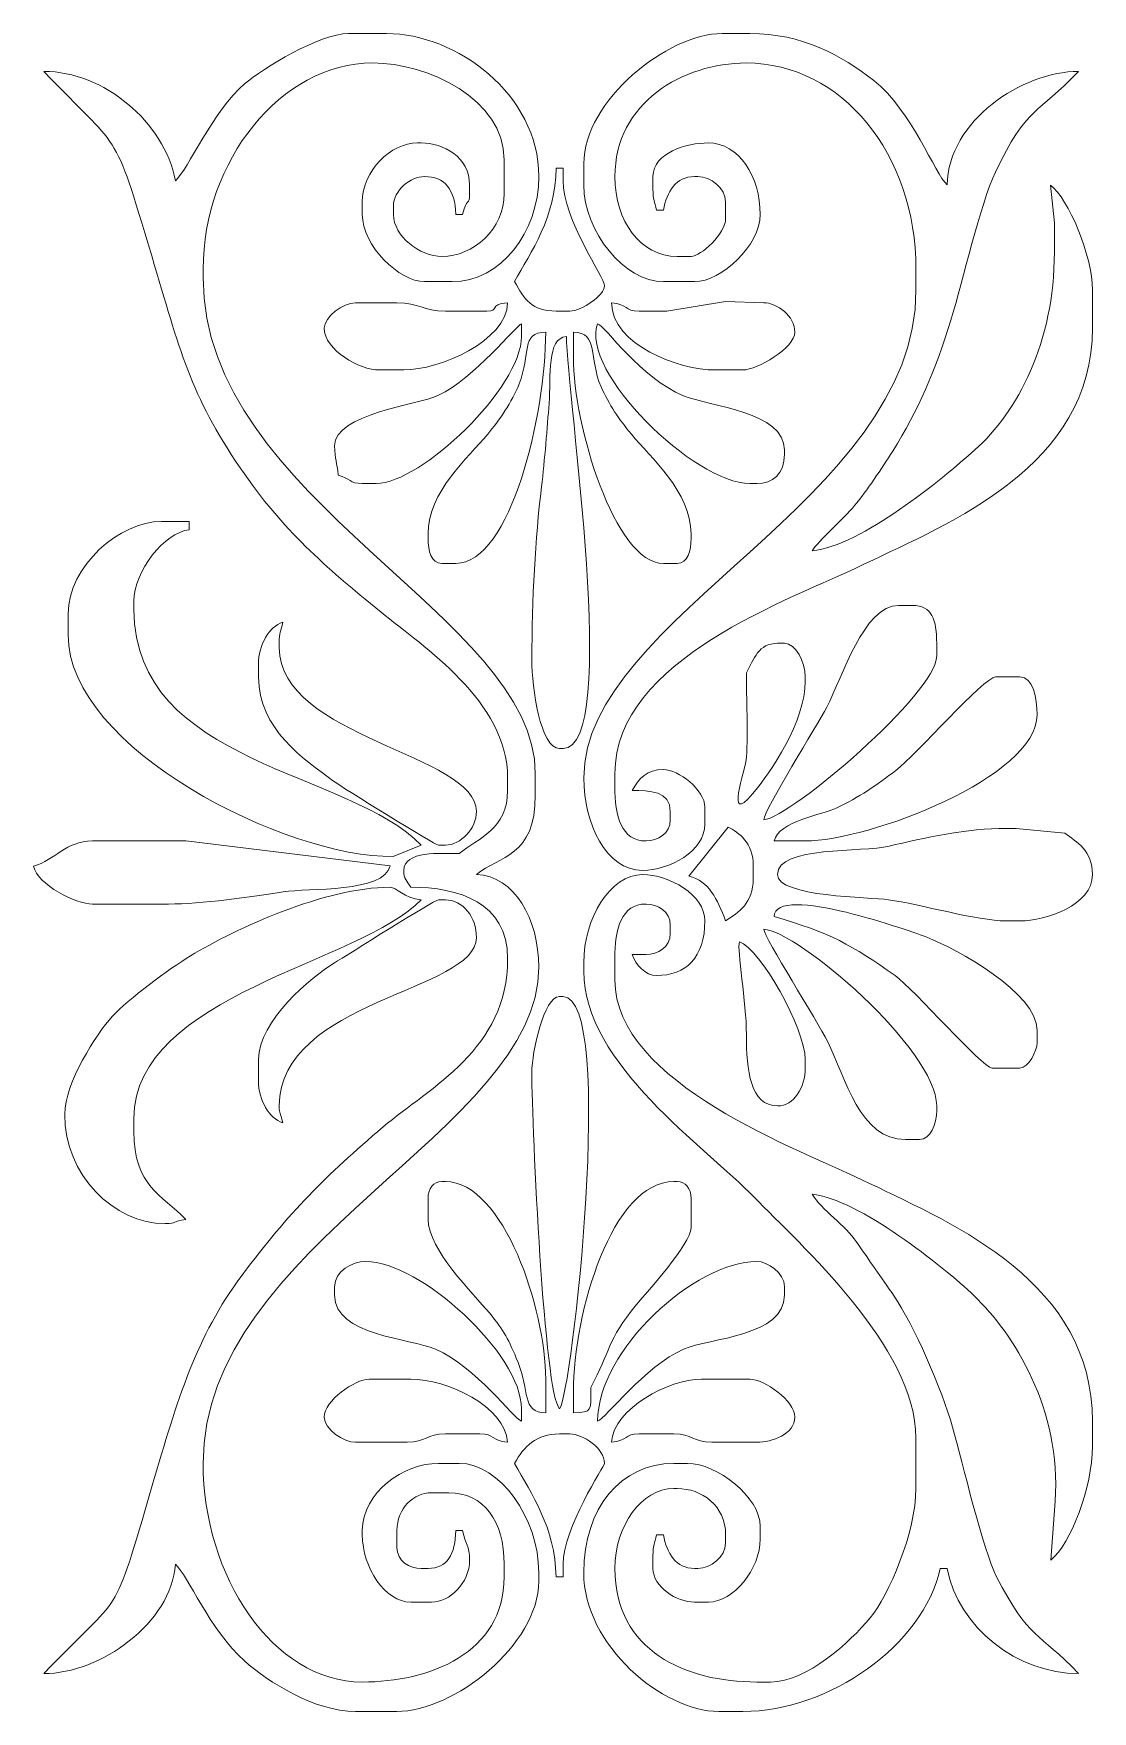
# Model space of a CAD drawing. Header units: millimetres. Extents: x -1200 to 1200, y -590 to 590.
# Drawn here: x -1200 to -455, y -590 to 590 of the extents above; entities that cross this region are included whole.
import ezdxf

# ---------------------------------------------------------------- set-up
doc = ezdxf.new("R2010")
doc.units = ezdxf.units.MM
doc.header["$MEASUREMENT"] = 0
doc.layers.add('Layer 1', color=7, linetype='Continuous')

msp = doc.modelspace()

# ---------------------------------------------------------------- linework, layer by layer
at = {"layer": 'Layer 1', "color": 250, "lineweight": 20}
for points, knots in [([(-1100.2846, 486.4647), (-1108.2161, 527.8415), (-1150.6884, 563.3568), (-1192.7503, 563.3568), (-1138.5894, 506.14), (-1144.4958, 526.3753), (-1116.9725, 433.6507), (-1097.2242, 367.1202), (-1089.8714, 335.965), (-1054.7194, 284.551), (-1023.7633, 239.2744), (-996.2304, 216.3363), (-955.7156, 183.0736), (-925.8023, 158.5143), (-866.6883, 120.4186), (-866.6883, 66.5148), (-866.6883, 66.5148), (-866.6883, 57.6421), (-866.6883, 57.6421), (-866.6883, 30.5854), (-887.143, 24.3592), (-900.7546, 13.2817), (-913.6433, 13.2817), (-939.6871, 15.4529), (-939.6871, 1.4522), (-939.6871, -5.1789), (-937.7613, -5.0406), (-934.8201, -10.3773), (-901.3229, -10.3773), (-866.6883, -20.9963), (-866.6883, -60.6537), (-866.6883, -124.5418), (-920.8112, -150.6034), (-954.2533, -178.9897), (-994.7453, -213.3607), (-1020.191, -238.7382), (-1053.4255, -283.2193), (-1085.9074, -326.6936), (-1098.7872, -370.4957), (-1116.5952, -431.2057), (-1145.438, -529.5328), (-1135.8132, -503.2608), (-1192.7503, -563.41), (-1153.1184, -563.41), (-1103.1161, -527.8687), (-1100.2846, -486.5179), (-1091.3606, -494.4651), (-1076.8385, -531.8256), (-1051.6197, -554.5389), (-1035.0242, -569.4845), (-1002.1464, -590.0266), (-973.7533, -590.0266), (-973.7533, -590.0266), (-944.554, -590.0266), (-944.554, -590.0266), (-904.6434, -590.0266), (-844.7886, -543.2736), (-844.7886, -498.3474), (-844.7886, -498.3474), (-844.7886, -492.4331), (-844.7886, -492.4331), (-844.7886, -453.9325), (-872.1663, -415.5409), (-900.7546, -415.5409), (-900.7546, -415.5409), (-915.3539, -415.5409), (-915.3539, -415.5409), (-939.5926, -415.5409), (-968.8864, -435.8425), (-968.8864, -462.8589), (-968.8864, -462.8589), (-968.8864, -465.8165), (-968.8864, -465.8165), (-968.8864, -488.9381), (-952.7427, -513.1345), (-934.8201, -513.1345), (-934.8201, -513.1345), (-920.2208, -513.1345), (-920.2208, -513.1345), (-907.4852, -513.1345), (-893.4542, -499.9209), (-893.4542, -483.5603), (-893.4542, -472.8173), (-896.3408, -473.187), (-898.3211, -462.8589), (-898.3211, -462.8589), (-903.1873, -462.8589), (-903.1873, -462.8589), (-903.4915, -479.4366), (-909.0461, -489.4755), (-922.6543, -489.4755), (-922.6543, -489.4755), (-927.5205, -489.4755), (-927.5205, -489.4755), (-935.7203, -489.4755), (-944.554, -484.2494), (-944.554, -474.6884), (-944.554, -474.6884), (-944.554, -462.8589), (-944.554, -462.8589), (-944.554, -446.9116), (-932.5198, -436.2423), (-920.2208, -436.2423), (-920.2208, -436.2423), (-908.0542, -436.2423), (-908.0542, -436.2423), (-883.5914, -436.2423), (-869.1211, -456.1331), (-869.1211, -486.5179), (-869.1211, -486.5179), (-869.1211, -495.3906), (-869.1211, -495.3906), (-869.1211, -549.3087), (-921.8666, -569.3252), (-968.8864, -569.3252), (-1032.0162, -569.3252), (-1080.8184, -494.3335), (-1080.8184, -415.5409), (-1080.8184, -261.1104), (-844.7886, -181.4342), (-844.7886, -66.568), (-844.7886, -32.861), (-862, -2.2255), (-888.588, -1.5054), (-872.385, 12.1785), (-847.2214, 10.3778), (-847.2214, 54.6853), (-847.2214, 54.6853), (-847.2214, 69.4716), (-847.2214, 69.4716), (-847.2214, 180.7154), (-1080.8184, 261.0857), (-1080.8184, 418.4445), (-1080.8184, 418.4445), (-1080.8184, 424.3597), (-1080.8184, 424.3597), (-1080.8184, 499.8711), (-1026.3871, 569.2712), (-961.5868, 569.2712), (-922.6701, 569.2712), (-869.1211, 543.9012), (-869.1211, 501.2518), (-869.1211, 501.2518), (-869.1211, 477.592), (-869.1211, 477.592), (-869.1211, 452.3435), (-890.749, 433.2316), (-912.9204, 433.2316), (-928.4985, 433.2316), (-946.9867, 447.6557), (-946.9867, 462.8057), (-946.9867, 462.8057), (-946.9867, 468.7201), (-946.9867, 468.7201), (-946.9867, 479.4815), (-935.1223, 489.4223), (-925.087, 489.4223), (-911.0836, 489.4223), (-903.5108, 480.4599), (-903.1873, 462.8057), (-903.1873, 462.8057), (-898.3211, 462.8057), (-898.3211, 462.8057), (-895.5628, 475.3595), (-893.4542, 467.979), (-893.4542, 477.592), (-893.4542, 477.592), (-893.4542, 483.5071), (-893.4542, 483.5071), (-893.4542, 503.0391), (-911.8527, 513.0813), (-927.5205, 513.0813), (-927.5205, 513.0813), (-929.9539, 513.0813), (-929.9539, 513.0813), (-948.978, 513.0813), (-968.8864, 493.4596), (-968.8864, 471.6776), (-968.8864, 471.6776), (-968.8864, 462.8057), (-968.8864, 462.8057), (-968.8864, 440.7647), (-942.9137, 415.4869), (-925.087, 415.4869), (-925.087, 415.4869), (-905.6208, 415.4869), (-905.6208, 415.4869), (-871.5931, 415.4869), (-844.7886, 450.3098), (-844.7886, 489.4223), (-844.7886, 547.3508), (-902.7611, 589.9734), (-951.8536, 589.9734), (-951.8536, 589.9734), (-978.6195, 589.9734), (-978.6195, 589.9734), (-998.9859, 589.9734), (-1038.6461, 565.5658), (-1051.6714, 554.5486), (-1073.8539, 535.7863), (-1091.5965, 494.2015), (-1100.2846, 486.4647)], [0, 0, 0, 0, 0.014925373, 0.014925373, 0.014925373, 0.029850746, 0.029850746, 0.029850746, 0.044776119, 0.044776119, 0.044776119, 0.059701493, 0.059701493, 0.059701493, 0.074626866, 0.074626866, 0.074626866, 0.089552239, 0.089552239, 0.089552239, 0.104477612, 0.104477612, 0.104477612, 0.119402985, 0.119402985, 0.119402985, 0.134328358, 0.134328358, 0.134328358, 0.149253731, 0.149253731, 0.149253731, 0.164179104, 0.164179104, 0.164179104, 0.179104478, 0.179104478, 0.179104478, 0.194029851, 0.194029851, 0.194029851, 0.208955224, 0.208955224, 0.208955224, 0.223880597, 0.223880597, 0.223880597, 0.23880597, 0.23880597, 0.23880597, 0.253731343, 0.253731343, 0.253731343, 0.268656716, 0.268656716, 0.268656716, 0.28358209, 0.28358209, 0.28358209, 0.298507463, 0.298507463, 0.298507463, 0.313432836, 0.313432836, 0.313432836, 0.328358209, 0.328358209, 0.328358209, 0.343283582, 0.343283582, 0.343283582, 0.358208955, 0.358208955, 0.358208955, 0.373134328, 0.373134328, 0.373134328, 0.388059701, 0.388059701, 0.388059701, 0.402985075, 0.402985075, 0.402985075, 0.417910448, 0.417910448, 0.417910448, 0.432835821, 0.432835821, 0.432835821, 0.447761194, 0.447761194, 0.447761194, 0.462686567, 0.462686567, 0.462686567, 0.47761194, 0.47761194, 0.47761194, 0.492537313, 0.492537313, 0.492537313, 0.507462687, 0.507462687, 0.507462687, 0.52238806, 0.52238806, 0.52238806, 0.537313433, 0.537313433, 0.537313433, 0.552238806, 0.552238806, 0.552238806, 0.567164179, 0.567164179, 0.567164179, 0.582089552, 0.582089552, 0.582089552, 0.597014925, 0.597014925, 0.597014925, 0.611940299, 0.611940299, 0.611940299, 0.626865672, 0.626865672, 0.626865672, 0.641791045, 0.641791045, 0.641791045, 0.656716418, 0.656716418, 0.656716418, 0.671641791, 0.671641791, 0.671641791, 0.686567164, 0.686567164, 0.686567164, 0.701492537, 0.701492537, 0.701492537, 0.71641791, 0.71641791, 0.71641791, 0.731343284, 0.731343284, 0.731343284, 0.746268657, 0.746268657, 0.746268657, 0.76119403, 0.76119403, 0.76119403, 0.776119403, 0.776119403, 0.776119403, 0.791044776, 0.791044776, 0.791044776, 0.805970149, 0.805970149, 0.805970149, 0.820895522, 0.820895522, 0.820895522, 0.835820896, 0.835820896, 0.835820896, 0.850746269, 0.850746269, 0.850746269, 0.865671642, 0.865671642, 0.865671642, 0.880597015, 0.880597015, 0.880597015, 0.895522388, 0.895522388, 0.895522388, 0.910447761, 0.910447761, 0.910447761, 0.925373134, 0.925373134, 0.925373134, 0.940298507, 0.940298507, 0.940298507, 0.955223881, 0.955223881, 0.955223881, 0.970149254, 0.970149254, 0.970149254, 0.985074627, 0.985074627, 0.985074627, 1, 1, 1, 1]), ([(-813.1558, 498.2942), (-813.1558, 498.2942), (-813.1558, 483.5071), (-813.1558, 483.5071), (-813.1558, 450.4842), (-784.3599, 415.4869), (-757.1898, 415.4869), (-757.1898, 415.4869), (-735.2901, 415.4869), (-735.2901, 415.4869), (-716.2936, 415.4869), (-689.0572, 441.0103), (-689.0572, 462.8057), (-689.0572, 489.3888), (-704.1291, 513.0813), (-725.557, 513.0813), (-741.0351, 513.0813), (-764.4895, 506.0034), (-764.4895, 489.4223), (-764.4895, 489.4223), (-764.4895, 480.5496), (-764.4895, 480.5496), (-764.4895, 472.5621), (-763.3279, 472.3952), (-762.056, 465.7625), (-762.056, 465.7625), (-757.1898, 465.7625), (-757.1898, 465.7625), (-754.6846, 478.831), (-748.3789, 489.4223), (-735.2901, 489.4223), (-735.2901, 489.4223), (-732.8566, 489.4223), (-732.8566, 489.4223), (-723.9643, 489.4223), (-713.3904, 481.2604), (-713.3904, 471.6776), (-713.3904, 471.6776), (-713.3904, 459.8482), (-713.3904, 459.8482), (-713.3904, 449.1663), (-730.8419, 433.2316), (-737.7229, 433.2316), (-737.7229, 433.2316), (-747.4567, 433.2316), (-747.4567, 433.2316), (-773.3018, 433.2316), (-791.2561, 458.1464), (-791.2561, 489.4223), (-791.2561, 541.3552), (-743.4623, 569.2712), (-698.7904, 569.2712), (-631.8476, 569.2712), (-579.5588, 505.1617), (-579.5588, 424.3597), (-579.5588, 424.3597), (-579.5588, 409.5726), (-579.5588, 409.5726), (-579.5588, 261.6809), (-813.1558, 180.5603), (-813.1558, 66.5148), (-813.1558, 34.2849), (-797.4011, 1.4522), (-771.7891, 1.4522), (-752.9423, 1.4522), (-727.9897, 14.9382), (-727.9897, 33.9831), (-727.9897, 33.9831), (-727.9897, 45.8126), (-727.9897, 45.8126), (-727.9897, 58.1258), (-746.7131, 72.4292), (-757.1898, 72.4292), (-768.7825, 72.4292), (-774.4116, 66.1317), (-779.0895, 57.6421), (-766.6967, 57.6421), (-752.3229, 57.4333), (-752.3229, 42.8558), (-752.3229, 42.8558), (-752.3229, 36.9407), (-752.3229, 36.9407), (-752.3229, 27.3797), (-761.1559, 22.1536), (-769.3564, 22.1536), (-786.7099, 22.1536), (-791.2561, 39.3341), (-791.2561, 60.5997), (-791.2561, 60.5997), (-791.2561, 69.4716), (-791.2561, 69.4716), (-791.2561, 150.0724), (-668.3625, 191.502), (-615.7219, 216.9324), (-555.4939, 246.0278), (-455.4602, 285.3667), (-455.4602, 382.956), (-455.4602, 382.956), (-455.4602, 409.5726), (-455.4602, 409.5726), (-455.4602, 434.1931), (-472.3406, 473.4809), (-484.9514, 483.4543), (-484.9514, 483.4543), (-482.2268, 456.8906), (-482.2268, 456.8906), (-482.2268, 456.8906), (-482.2268, 436.1892), (-482.2268, 436.1892), (-482.2268, 372.5651), (-508.0609, 323.9326), (-538.1742, 297.1685), (-561.521, 276.4185), (-617.7594, 229.7335), (-652.5575, 226.2142), (-648.3045, 233.2695), (-630.3254, 248.8144), (-622.7394, 257.9931), (-613.8361, 268.7655), (-603.7229, 283.95), (-595.9232, 296.378), (-578.1192, 324.7475), (-566.0209, 352.4354), (-554.9387, 388.5216), (-546.3823, 416.3848), (-534.495, 469.4779), (-523.6693, 492.4721), (-501.5262, 539.5017), (-494.1472, 532.77), (-465.1934, 563.3568), (-505.0418, 563.3568), (-556.8362, 528.4057), (-557.6591, 483.5071), (-566.2913, 491.1945), (-582.324, 535.7628), (-609.1927, 556.9135), (-632.0208, 574.8837), (-659.5723, 589.9734), (-696.3569, 589.9734), (-696.3569, 589.9734), (-715.8232, 589.9734), (-715.8232, 589.9734), (-754.2425, 589.9734), (-813.1558, 542.9379), (-813.1558, 498.2942)], [0, 0, 0, 0, 0.020833333, 0.020833333, 0.020833333, 0.041666667, 0.041666667, 0.041666667, 0.0625, 0.0625, 0.0625, 0.083333333, 0.083333333, 0.083333333, 0.104166667, 0.104166667, 0.104166667, 0.125, 0.125, 0.125, 0.145833333, 0.145833333, 0.145833333, 0.166666667, 0.166666667, 0.166666667, 0.1875, 0.1875, 0.1875, 0.208333333, 0.208333333, 0.208333333, 0.229166667, 0.229166667, 0.229166667, 0.25, 0.25, 0.25, 0.270833333, 0.270833333, 0.270833333, 0.291666667, 0.291666667, 0.291666667, 0.3125, 0.3125, 0.3125, 0.333333333, 0.333333333, 0.333333333, 0.354166667, 0.354166667, 0.354166667, 0.375, 0.375, 0.375, 0.395833333, 0.395833333, 0.395833333, 0.416666667, 0.416666667, 0.416666667, 0.4375, 0.4375, 0.4375, 0.458333333, 0.458333333, 0.458333333, 0.479166667, 0.479166667, 0.479166667, 0.5, 0.5, 0.5, 0.520833333, 0.520833333, 0.520833333, 0.541666667, 0.541666667, 0.541666667, 0.5625, 0.5625, 0.5625, 0.583333333, 0.583333333, 0.583333333, 0.604166667, 0.604166667, 0.604166667, 0.625, 0.625, 0.625, 0.645833333, 0.645833333, 0.645833333, 0.666666667, 0.666666667, 0.666666667, 0.6875, 0.6875, 0.6875, 0.708333333, 0.708333333, 0.708333333, 0.729166667, 0.729166667, 0.729166667, 0.75, 0.75, 0.75, 0.770833333, 0.770833333, 0.770833333, 0.791666667, 0.791666667, 0.791666667, 0.8125, 0.8125, 0.8125, 0.833333333, 0.833333333, 0.833333333, 0.854166667, 0.854166667, 0.854166667, 0.875, 0.875, 0.875, 0.895833333, 0.895833333, 0.895833333, 0.916666667, 0.916666667, 0.916666667, 0.9375, 0.9375, 0.9375, 0.958333333, 0.958333333, 0.958333333, 0.979166667, 0.979166667, 0.979166667, 1, 1, 1, 1]), ([(-861.8214, 415.4869), (-855.0232, 403.1477), (-849.8114, 394.7855), (-832.622, 394.7855), (-832.622, 394.7855), (-822.8889, 394.7855), (-822.8889, 394.7855), (-814.5705, 394.7855), (-798.5557, 405.9771), (-798.5557, 412.5293), (-798.5557, 418.1461), (-827.7551, 459.5564), (-827.7551, 486.4647), (-827.7551, 486.4647), (-827.7551, 495.3366), (-827.7551, 495.3366), (-827.7551, 495.3366), (-832.622, 495.3366), (-832.622, 495.3366), (-832.622, 461.3303), (-850.6177, 435.8211), (-861.8214, 415.4869)], [0, 0, 0, 0, 0.142857143, 0.142857143, 0.142857143, 0.285714286, 0.285714286, 0.285714286, 0.428571429, 0.428571429, 0.428571429, 0.571428571, 0.571428571, 0.571428571, 0.714285714, 0.714285714, 0.714285714, 0.857142857, 0.857142857, 0.857142857, 1, 1, 1, 1]), ([(-720.6901, 353.3819), (-720.6901, 353.3819), (-701.2238, 353.3819), (-701.2238, 353.3819), (-691.2148, 353.3819), (-664.7241, 368.9126), (-664.7241, 379.9985), (-664.7241, 391.0609), (-677.1183, 400.6999), (-686.6238, 400.6999), (-686.6238, 400.6999), (-713.509, 401.6304), (-713.509, 401.6304), (-713.509, 401.6304), (-754.7563, 394.7855), (-754.7563, 394.7855), (-754.7563, 394.7855), (-774.2226, 394.7855), (-774.2226, 394.7855), (-784.7744, 394.7855), (-781.734, 399.491), (-793.6888, 400.6999), (-793.1425, 370.8876), (-746.5358, 353.3819), (-720.6901, 353.3819)], [0, 0, 0, 0, 0.125, 0.125, 0.125, 0.25, 0.25, 0.25, 0.375, 0.375, 0.375, 0.5, 0.5, 0.5, 0.625, 0.625, 0.625, 0.75, 0.75, 0.75, 0.875, 0.875, 0.875, 1, 1, 1, 1]), ([(-995.653, 382.956), (-995.653, 367.2401), (-970.9384, 353.3819), (-956.7198, 353.3819), (-956.7198, 353.3819), (-939.6871, 353.3819), (-939.6871, 353.3819), (-914.9469, 353.3819), (-867.1835, 373.6843), (-866.6883, 400.6999), (-881.02, 399.2504), (-871.7628, 394.7855), (-881.2876, 394.7855), (-881.2876, 394.7855), (-910.4877, 394.7855), (-910.4877, 394.7855), (-926.0368, 394.7855), (-929.0041, 400.6999), (-944.554, 400.6999), (-944.554, 400.6999), (-973.7533, 400.6999), (-973.7533, 400.6999), (-982.1697, 400.6999), (-995.653, 390.4321), (-995.653, 382.956)], [0, 0, 0, 0, 0.125, 0.125, 0.125, 0.25, 0.25, 0.25, 0.375, 0.375, 0.375, 0.5, 0.5, 0.5, 0.625, 0.625, 0.625, 0.75, 0.75, 0.75, 0.875, 0.875, 0.875, 1, 1, 1, 1]), ([(-988.3534, 300.1488), (-988.3534, 289.9531), (-986.5531, 288.6973), (-985.9199, 279.4474), (-977.4214, 277.0405), (-977.7263, 273.5322), (-968.8864, 273.5322), (-968.8864, 273.5322), (-959.1533, 273.5322), (-959.1533, 273.5322), (-927.486, 273.5322), (-856.9552, 340.9538), (-856.9552, 377.0409), (-856.9552, 377.0409), (-856.9552, 385.9128), (-856.9552, 385.9128), (-860.3329, 384.8171), (-890.0848, 347.4625), (-915.3104, 335.5844), (-930.1891, 328.5786), (-988.3534, 322.5486), (-988.3534, 300.1488)], [0, 0, 0, 0, 0.142857143, 0.142857143, 0.142857143, 0.285714286, 0.285714286, 0.285714286, 0.428571429, 0.428571429, 0.428571429, 0.571428571, 0.571428571, 0.571428571, 0.714285714, 0.714285714, 0.714285714, 0.857142857, 0.857142857, 0.857142857, 1, 1, 1, 1]), ([(-922.6543, 238.0437), (-922.6543, 238.0437), (-922.6543, 235.0861), (-922.6543, 235.0861), (-922.6543, 226.0055), (-920.4008, 217.3415), (-912.9204, 217.3415), (-912.9204, 217.3415), (-903.1873, 217.3415), (-903.1873, 217.3415), (-864.3783, 217.3415), (-839.9217, 322.4438), (-839.9217, 379.9985), (-857.7636, 379.5156), (-850.2432, 365.0169), (-858.5857, 343.5342), (-863.5796, 330.6752), (-872.8305, 317.776), (-880.6827, 308.2855), (-894.4826, 291.603), (-922.6543, 267.5634), (-922.6543, 238.0437)], [0, 0, 0, 0, 0.142857143, 0.142857143, 0.142857143, 0.285714286, 0.285714286, 0.285714286, 0.428571429, 0.428571429, 0.428571429, 0.571428571, 0.571428571, 0.571428571, 0.714285714, 0.714285714, 0.714285714, 0.857142857, 0.857142857, 0.857142857, 1, 1, 1, 1]), ([(-820.4554, 362.2538), (-820.4554, 314.3448), (-791.2712, 217.3415), (-757.1898, 217.3415), (-757.1898, 217.3415), (-747.4567, 217.3415), (-747.4567, 217.3415), (-739.9763, 217.3415), (-737.7229, 226.0055), (-737.7229, 235.0861), (-737.7229, 235.0861), (-737.7229, 238.0437), (-737.7229, 238.0437), (-737.7229, 267.5634), (-765.8945, 291.603), (-779.6944, 308.2855), (-787.9294, 318.2388), (-795.6457, 329.261), (-800.9747, 341.5692), (-809.8705, 362.1155), (-802.4791, 379.5114), (-820.4554, 379.9985), (-820.4554, 379.9985), (-820.4554, 362.2538), (-820.4554, 362.2538)], [0, 0, 0, 0, 0.125, 0.125, 0.125, 0.25, 0.25, 0.25, 0.375, 0.375, 0.375, 0.5, 0.5, 0.5, 0.625, 0.625, 0.625, 0.75, 0.75, 0.75, 0.875, 0.875, 0.875, 1, 1, 1, 1]), ([(-696.3569, 273.5322), (-696.3569, 273.5322), (-691.4907, 273.5322), (-691.4907, 273.5322), (-680.2594, 273.5322), (-672.0238, 280.0811), (-672.0238, 294.2336), (-672.0238, 294.2336), (-672.0238, 297.1912), (-672.0238, 297.1912), (-672.0238, 324.045), (-724.3202, 327.6791), (-742.9043, 335.255), (-773.8729, 347.8783), (-797.3852, 383.9536), (-803.422, 385.9128), (-816.1148, 352.5587), (-735.4867, 273.5322), (-696.3569, 273.5322)], [0, 0, 0, 0, 0.166666667, 0.166666667, 0.166666667, 0.333333333, 0.333333333, 0.333333333, 0.5, 0.5, 0.5, 0.666666667, 0.666666667, 0.666666667, 0.833333333, 0.833333333, 0.833333333, 1, 1, 1, 1]), ([(-849.6548, 149.3213), (-849.6548, 129.8379), (-843.7015, 87.2162), (-830.1886, 87.2162), (-830.1886, 87.2162), (-827.7551, 87.2162), (-827.7551, 87.2162), (-787.1086, 87.2162), (-825.3217, 336.5837), (-825.3217, 377.0409), (-839.3809, 375.6191), (-836.106, 349.2389), (-837.562, 329.8126), (-838.8063, 313.2089), (-840.5997, 290.1309), (-842.8656, 271.195), (-847.1986, 234.978), (-849.6548, 192.4896), (-849.6548, 149.3213)], [0, 0, 0, 0, 0.166666667, 0.166666667, 0.166666667, 0.333333333, 0.333333333, 0.333333333, 0.5, 0.5, 0.5, 0.666666667, 0.666666667, 0.666666667, 0.833333333, 0.833333333, 0.833333333, 1, 1, 1, 1]), ([(-1175.7168, 181.853), (-1175.7168, 181.853), (-1175.7168, 167.0659), (-1175.7168, 167.0659), (-1175.7168, 86.9438), (-1021.9458, 10.3241), (-947.2881, 11.2345), (-947.2881, 11.2345), (-927.5205, 19.196), (-927.5205, 19.196), (-976.8469, 71.3058), (-1129.4847, 75.7631), (-1129.4847, 184.8106), (-1129.4847, 184.8106), (-1129.4847, 190.7249), (-1129.4847, 190.7249), (-1129.4847, 211.7189), (-1108.0844, 239.2274), (-1090.5515, 241.0005), (-1090.5515, 241.0005), (-1090.5515, 246.9156), (-1090.5515, 246.9156), (-1090.5515, 246.9156), (-1110.0177, 246.9156), (-1110.0177, 246.9156), (-1139.3985, 246.9156), (-1175.7168, 215.5735), (-1175.7168, 181.853)], [0, 0, 0, 0, 0.111111111, 0.111111111, 0.111111111, 0.222222222, 0.222222222, 0.222222222, 0.333333333, 0.333333333, 0.333333333, 0.444444444, 0.444444444, 0.444444444, 0.555555556, 0.555555556, 0.555555556, 0.666666667, 0.666666667, 0.666666667, 0.777777778, 0.777777778, 0.777777778, 0.888888889, 0.888888889, 0.888888889, 1, 1, 1, 1]), ([(-686.6238, 36.9407), (-667.2962, 38.8956), (-564.9587, 126.2399), (-564.9587, 152.2789), (-564.9587, 152.2789), (-564.9587, 161.1516), (-564.9587, 161.1516), (-564.9587, 177.5441), (-568.3447, 187.7673), (-581.9922, 187.7673), (-581.9922, 187.7673), (-591.7253, 187.7673), (-591.7253, 187.7673), (-616.3158, 187.7673), (-631.1848, 137.4465), (-642.3036, 116.1574), (-649.1191, 103.1082), (-686.1092, 44.4537), (-686.6238, 36.9407)], [0, 0, 0, 0, 0.166666667, 0.166666667, 0.166666667, 0.333333333, 0.333333333, 0.333333333, 0.5, 0.5, 0.5, 0.666666667, 0.666666667, 0.666666667, 0.833333333, 0.833333333, 0.833333333, 1, 1, 1, 1]), ([(-1041.8859, 146.3645), (-1041.8859, 146.3645), (-1041.8859, 137.4918), (-1041.8859, 137.4918), (-1041.8859, 100.9051), (-1010.0075, 79.7116), (-989.8156, 64.7368), (-983.0947, 59.753), (-917.259, 19.196), (-915.3539, 19.196), (-915.3539, 19.196), (-910.4877, 19.196), (-910.4877, 19.196), (-899.6372, 19.196), (-888.588, 31.1722), (-888.588, 42.8558), (-888.588, 83.2669), (-1027.2858, 94.7024), (-1027.2858, 158.194), (-1027.2858, 158.194), (-1027.2858, 161.1516), (-1027.2858, 161.1516), (-1027.2858, 169.1391), (-1026.1236, 169.3051), (-1024.8524, 175.9378), (-1034.2179, 172.8989), (-1041.8859, 160.3787), (-1041.8859, 146.3645)], [0, 0, 0, 0, 0.111111111, 0.111111111, 0.111111111, 0.222222222, 0.222222222, 0.222222222, 0.333333333, 0.333333333, 0.333333333, 0.444444444, 0.444444444, 0.444444444, 0.555555556, 0.555555556, 0.555555556, 0.666666667, 0.666666667, 0.666666667, 0.777777778, 0.777777778, 0.777777778, 0.888888889, 0.888888889, 0.888888889, 1, 1, 1, 1]), ([(-698.7904, 140.4494), (-698.7904, 122.4197), (-697.6488, 98.4832), (-698.7117, 81.2063), (-699.2601, 72.285), (-714.3264, 31.8655), (-694.4829, 55.1875), (-681.5058, 70.439), (-657.4244, 106.1471), (-657.4244, 134.535), (-657.4244, 134.535), (-657.4244, 137.4918), (-657.4244, 137.4918), (-657.4244, 148.2994), (-664.1399, 161.1516), (-672.0238, 161.1516), (-672.0238, 161.1516), (-676.8907, 161.1516), (-676.8907, 161.1516), (-690.3643, 161.1516), (-693.4448, 150.152), (-698.7904, 140.4494)], [0, 0, 0, 0, 0.142857143, 0.142857143, 0.142857143, 0.285714286, 0.285714286, 0.285714286, 0.428571429, 0.428571429, 0.428571429, 0.571428571, 0.571428571, 0.571428571, 0.714285714, 0.714285714, 0.714285714, 0.857142857, 0.857142857, 0.857142857, 1, 1, 1, 1]), ([(-679.3241, 22.1536), (-679.3241, 22.1536), (-657.4244, 22.1536), (-657.4244, 22.1536), (-612.6904, 22.1536), (-494.3934, 67.0002), (-494.3934, 110.8752), (-494.3934, 122.8623), (-497.0159, 137.4918), (-506.56, 137.4918), (-506.56, 137.4918), (-523.5928, 137.4918), (-523.5928, 137.4918), (-531.4298, 137.4918), (-580.0526, 82.2492), (-593.638, 71.7962), (-606.6806, 61.7607), (-620.1308, 52.5476), (-635.1792, 45.3926), (-645.1054, 40.6737), (-676.2671, 36.068), (-679.3241, 22.1536)], [0, 0, 0, 0, 0.142857143, 0.142857143, 0.142857143, 0.285714286, 0.285714286, 0.285714286, 0.428571429, 0.428571429, 0.428571429, 0.571428571, 0.571428571, 0.571428571, 0.714285714, 0.714285714, 0.714285714, 0.857142857, 0.857142857, 0.857142857, 1, 1, 1, 1]), ([(-739.1962, -2.6346), (-725.0445, -5.7842), (-719.3533, -18.9315), (-713.3904, -34.0371), (-704.2456, -28.1555), (-693.9235, -21.2905), (-693.9235, -4.463), (-693.9235, -4.463), (-693.9235, 4.4089), (-693.9235, 4.4089), (-693.9235, 21.2373), (-704.2456, 28.1023), (-711.6708, 31.9628), (-711.6708, 31.9628), (-739.1962, -2.6346), (-739.1962, -2.6346)], [0, 0, 0, 0, 0.2, 0.2, 0.2, 0.4, 0.4, 0.4, 0.6, 0.6, 0.6, 0.8, 0.8, 0.8, 1, 1, 1, 1]), ([(-676.8907, -1.5054), (-676.8907, -17.3219), (-611.4213, -17.3948), (-598.9512, -19.1603), (-576.8535, -22.2889), (-536.1277, -34.0371), (-516.2931, -34.0371), (-516.2931, -34.0371), (-506.56, -34.0371), (-506.56, -34.0371), (-487.6628, -34.0371), (-455.4602, -22.973), (-455.4602, -1.5054), (-455.4602, 15.6768), (-466.3301, 21.0713), (-474.9554, 27.7142), (-474.9554, 27.7142), (-508.9927, 31.0255), (-508.9927, 31.0255), (-508.9927, 31.0255), (-516.2931, 31.0255), (-516.2931, 31.0255), (-542.9004, 31.0255), (-574.5642, 24.3181), (-598.4249, 18.4675), (-617.1331, 13.8803), (-676.8907, 18.8699), (-676.8907, -1.5054)], [0, 0, 0, 0, 0.111111111, 0.111111111, 0.111111111, 0.222222222, 0.222222222, 0.222222222, 0.333333333, 0.333333333, 0.333333333, 0.444444444, 0.444444444, 0.444444444, 0.555555556, 0.555555556, 0.555555556, 0.666666667, 0.666666667, 0.666666667, 0.777777778, 0.777777778, 0.777777778, 0.888888889, 0.888888889, 0.888888889, 1, 1, 1, 1]), ([(-1200.05, 4.4089), (-1197.1434, -8.8222), (-1170.1084, -22.2076), (-1158.684, -22.2076), (-1158.684, -22.2076), (-1105.1515, -22.2076), (-1105.1515, -22.2076), (-1082.6897, -22.2076), (-1045.9485, -17.1702), (-1024.5875, -13.6568), (-1006.8312, -10.7369), (-953.5835, -14.5412), (-949.3988, 4.6596), (-949.3988, 4.6596), (-1092.9849, 22.1536), (-1092.9849, 22.1536), (-1092.9849, 22.1536), (-1158.684, 22.1536), (-1158.684, 22.1536), (-1177.4026, 22.1536), (-1184.7843, 8.7321), (-1200.05, 4.4089)], [0, 0, 0, 0, 0.142857143, 0.142857143, 0.142857143, 0.285714286, 0.285714286, 0.285714286, 0.428571429, 0.428571429, 0.428571429, 0.571428571, 0.571428571, 0.571428571, 0.714285714, 0.714285714, 0.714285714, 0.857142857, 0.857142857, 0.857142857, 1, 1, 1, 1]), ([(-1178.1503, -170.0767), (-1178.1503, -212.6339), (-1143.6584, -246.9688), (-1107.585, -246.9688), (-1098.4202, -246.9688), (-1102.9836, -245.0231), (-1092.9849, -244.0121), (-1109.7274, -226.3252), (-1129.4847, -221.3515), (-1129.4847, -181.9062), (-1129.4847, -181.9062), (-1129.4847, -173.0343), (-1129.4847, -173.0343), (-1129.4847, -85.8644), (-969.5217, -63.6205), (-927.5205, -19.25), (-939.8222, -18.006), (-944.5464, -10.3773), (-949.4202, -10.3773), (-994.826, -10.3773), (-1057.7137, -39.2799), (-1089.7314, -58.6929), (-1104.3824, -67.5765), (-1133.7874, -89.1674), (-1144.7317, -101.2701), (-1155.8347, -113.5465), (-1178.1503, -147.9602), (-1178.1503, -170.0767)], [0, 0, 0, 0, 0.111111111, 0.111111111, 0.111111111, 0.222222222, 0.222222222, 0.222222222, 0.333333333, 0.333333333, 0.333333333, 0.444444444, 0.444444444, 0.444444444, 0.555555556, 0.555555556, 0.555555556, 0.666666667, 0.666666667, 0.666666667, 0.777777778, 0.777777778, 0.777777778, 0.888888889, 0.888888889, 0.888888889, 1, 1, 1, 1]), ([(-813.1558, -63.6104), (-813.1558, -63.6104), (-813.1558, -69.5256), (-813.1558, -69.5256), (-813.1558, -134.6896), (-727.5014, -193.1162), (-693.2903, -228.4554), (-661.1932, -261.6108), (-579.5588, -333.5452), (-579.5588, -397.7963), (-579.5588, -397.7963), (-579.5588, -433.2848), (-579.5588, -433.2848), (-579.5588, -463.8356), (-598.7574, -508.6243), (-611.7772, -524.2522), (-625.7544, -541.0303), (-656.2974, -569.3252), (-681.7576, -569.3252), (-681.7576, -569.3252), (-691.4907, -569.3252), (-691.4907, -569.3252), (-741.4068, -569.3252), (-791.2561, -547.575), (-791.2561, -489.4755), (-791.2561, -459.4143), (-772.4761, -433.2848), (-749.8894, -433.2848), (-749.8894, -433.2848), (-747.4567, -433.2848), (-747.4567, -433.2848), (-730.2652, -433.2848), (-713.3904, -445.1436), (-713.3904, -465.8165), (-713.3904, -465.8165), (-713.3904, -471.7308), (-713.3904, -471.7308), (-713.3904, -481.3136), (-723.9643, -489.4755), (-732.8566, -489.4755), (-732.8566, -489.4755), (-735.2901, -489.4755), (-735.2901, -489.4755), (-748.3789, -489.4755), (-754.6846, -478.885), (-757.1898, -465.8165), (-757.1898, -465.8165), (-762.056, -465.8165), (-762.056, -465.8165), (-763.3279, -472.4493), (-764.4895, -472.6161), (-764.4895, -480.6036), (-764.4895, -480.6036), (-764.4895, -489.4755), (-764.4895, -489.4755), (-764.4895, -502.5968), (-747.7229, -513.1345), (-735.2901, -513.1345), (-735.2901, -513.1345), (-725.557, -513.1345), (-725.557, -513.1345), (-707.7834, -513.1345), (-689.0572, -489.789), (-689.0572, -468.7741), (-689.0572, -468.7741), (-689.0572, -459.9013), (-689.0572, -459.9013), (-689.0572, -439.1672), (-719.5803, -415.5409), (-740.1563, -415.5409), (-740.1563, -415.5409), (-749.8894, -415.5409), (-749.8894, -415.5409), (-787.1106, -415.5409), (-813.1558, -447.195), (-813.1558, -492.4331), (-813.1558, -543.6039), (-757.5478, -590.0266), (-718.2566, -590.0266), (-718.2566, -590.0266), (-701.2238, -590.0266), (-701.2238, -590.0266), (-640.6537, -590.0266), (-574.4408, -543.7112), (-562.5253, -489.4755), (-562.5253, -489.4755), (-557.6591, -489.4755), (-557.6591, -489.4755), (-549.6469, -531.2731), (-508.1802, -563.41), (-465.1934, -563.41), (-493.7726, -533.2197), (-499.5404, -540.6355), (-523.1251, -494.8223), (-531.9457, -477.6896), (-546.9941, -414.7781), (-553.8013, -390.15), (-561.0223, -364.0247), (-581.8343, -316.8174), (-594.8182, -298.0466), (-604.3823, -284.2211), (-612.0062, -273.4345), (-621.5324, -259.5369), (-628.6465, -249.1593), (-646.2877, -236.6684), (-652.5575, -226.2674), (-619.9901, -229.5611), (-560.4091, -276.9311), (-538.628, -297.7742), (-510.9351, -324.275), (-476.9123, -377.8443), (-481.7378, -442.217), (-481.7378, -442.217), (-484.6603, -483.5603), (-484.6603, -483.5603), (-470.8059, -472.285), (-455.4602, -432.3433), (-455.4602, -403.7115), (-455.4602, -403.7115), (-455.4602, -385.9668), (-455.4602, -385.9668), (-455.4602, -288.292), (-551.6658, -248.0787), (-612.2131, -218.637), (-662.2527, -194.3049), (-791.2561, -148.4397), (-791.2561, -75.4399), (-791.2561, -75.4399), (-791.2561, -60.6537), (-791.2561, -60.6537), (-791.2561, -39.3881), (-786.7099, -22.2076), (-769.3564, -22.2076), (-761.1559, -22.2076), (-752.3229, -27.4337), (-752.3229, -36.9939), (-752.3229, -36.9939), (-752.3229, -42.909), (-752.3229, -42.909), (-752.3229, -52.4692), (-761.1559, -57.6961), (-769.3564, -57.6961), (-769.3564, -57.6961), (-779.0895, -57.6961), (-779.0895, -57.6961), (-776.8899, -65.0808), (-769.8026, -72.4832), (-762.056, -72.4832), (-741.2937, -72.4832), (-727.9897, -59.6091), (-727.9897, -34.0371), (-727.9897, -15.7081), (-753.2568, -1.5054), (-771.7891, -1.5054), (-794.6835, -1.5054), (-813.1558, -32.2322), (-813.1558, -63.6104)], [0, 0, 0, 0, 0.019230769, 0.019230769, 0.019230769, 0.038461538, 0.038461538, 0.038461538, 0.057692308, 0.057692308, 0.057692308, 0.076923077, 0.076923077, 0.076923077, 0.096153846, 0.096153846, 0.096153846, 0.115384615, 0.115384615, 0.115384615, 0.134615385, 0.134615385, 0.134615385, 0.153846154, 0.153846154, 0.153846154, 0.173076923, 0.173076923, 0.173076923, 0.192307692, 0.192307692, 0.192307692, 0.211538462, 0.211538462, 0.211538462, 0.230769231, 0.230769231, 0.230769231, 0.25, 0.25, 0.25, 0.269230769, 0.269230769, 0.269230769, 0.288461538, 0.288461538, 0.288461538, 0.307692308, 0.307692308, 0.307692308, 0.326923077, 0.326923077, 0.326923077, 0.346153846, 0.346153846, 0.346153846, 0.365384615, 0.365384615, 0.365384615, 0.384615385, 0.384615385, 0.384615385, 0.403846154, 0.403846154, 0.403846154, 0.423076923, 0.423076923, 0.423076923, 0.442307692, 0.442307692, 0.442307692, 0.461538462, 0.461538462, 0.461538462, 0.480769231, 0.480769231, 0.480769231, 0.5, 0.5, 0.5, 0.519230769, 0.519230769, 0.519230769, 0.538461538, 0.538461538, 0.538461538, 0.557692308, 0.557692308, 0.557692308, 0.576923077, 0.576923077, 0.576923077, 0.596153846, 0.596153846, 0.596153846, 0.615384615, 0.615384615, 0.615384615, 0.634615385, 0.634615385, 0.634615385, 0.653846154, 0.653846154, 0.653846154, 0.673076923, 0.673076923, 0.673076923, 0.692307692, 0.692307692, 0.692307692, 0.711538462, 0.711538462, 0.711538462, 0.730769231, 0.730769231, 0.730769231, 0.75, 0.75, 0.75, 0.769230769, 0.769230769, 0.769230769, 0.788461538, 0.788461538, 0.788461538, 0.807692308, 0.807692308, 0.807692308, 0.826923077, 0.826923077, 0.826923077, 0.846153846, 0.846153846, 0.846153846, 0.865384615, 0.865384615, 0.865384615, 0.884615385, 0.884615385, 0.884615385, 0.903846154, 0.903846154, 0.903846154, 0.923076923, 0.923076923, 0.923076923, 0.942307692, 0.942307692, 0.942307692, 0.961538462, 0.961538462, 0.961538462, 0.980769231, 0.980769231, 0.980769231, 1, 1, 1, 1]), ([(-679.3241, -31.0795), (-640.0916, -42.1881), (-624.539, -51.0172), (-594.2243, -72.5628), (-581.1776, -81.8354), (-532.6403, -137.5458), (-526.0262, -137.5458), (-526.0262, -137.5458), (-506.56, -137.5458), (-506.56, -137.5458), (-500.4122, -137.5458), (-494.3934, -125.293), (-494.3934, -119.8011), (-494.3934, -119.8011), (-494.3934, -110.9292), (-494.3934, -110.9292), (-494.3934, -84.4501), (-550.6567, -53.922), (-571.9832, -45.5313), (-580.4203, -42.2115), (-678.7771, -7.0022), (-679.3241, -31.0795)], [0, 0, 0, 0, 0.142857143, 0.142857143, 0.142857143, 0.285714286, 0.285714286, 0.285714286, 0.428571429, 0.428571429, 0.428571429, 0.571428571, 0.571428571, 0.571428571, 0.714285714, 0.714285714, 0.714285714, 0.857142857, 0.857142857, 0.857142857, 1, 1, 1, 1]), ([(-1041.8859, -131.6306), (-1041.8859, -131.6306), (-1041.8859, -146.4177), (-1041.8859, -146.4177), (-1041.8859, -160.4318), (-1034.2179, -172.9521), (-1024.8524, -175.9919), (-1026.4147, -168.0614), (-1027.2858, -170.417), (-1027.2858, -164.1624), (-1027.2858, -90.0878), (-888.588, -83.3704), (-888.588, -45.8666), (-888.588, -31.2489), (-898.4604, -19.25), (-910.4877, -19.25), (-910.4877, -19.25), (-915.3539, -19.25), (-915.3539, -19.25), (-918.3702, -19.25), (-980.2943, -58.5855), (-988.3892, -63.5668), (-1004.8792, -73.7147), (-1041.8859, -104.1506), (-1041.8859, -131.6306)], [0, 0, 0, 0, 0.125, 0.125, 0.125, 0.25, 0.25, 0.25, 0.375, 0.375, 0.375, 0.5, 0.5, 0.5, 0.625, 0.625, 0.625, 0.75, 0.75, 0.75, 0.875, 0.875, 0.875, 1, 1, 1, 1]), ([(-586.8584, -187.8213), (-586.8584, -187.8213), (-577.1253, -187.8213), (-577.1253, -187.8213), (-569.2593, -187.8213), (-564.9587, -177.0859), (-564.9587, -167.1199), (-564.9587, -167.1199), (-564.9587, -164.1624), (-564.9587, -164.1624), (-564.9587, -124.5863), (-663.1032, -40.5886), (-686.6238, -39.9514), (-686.2355, -45.6268), (-648.6521, -105.0367), (-641.8367, -118.6007), (-628.5541, -145.0345), (-619.4721, -187.8213), (-586.8584, -187.8213)], [0, 0, 0, 0, 0.166666667, 0.166666667, 0.166666667, 0.333333333, 0.333333333, 0.333333333, 0.5, 0.5, 0.5, 0.666666667, 0.666666667, 0.666666667, 0.833333333, 0.833333333, 0.833333333, 1, 1, 1, 1]), ([(-676.8907, -164.1624), (-665.3642, -164.1624), (-657.4244, -151.124), (-657.4244, -137.5458), (-657.4244, -137.5458), (-657.4244, -131.6306), (-657.4244, -131.6306), (-657.4244, -109.5401), (-688.9496, -53.5967), (-703.6573, -48.8242), (-705.6196, -53.9815), (-698.7373, -91.6421), (-698.7911, -113.8868), (-698.8524, -139.2325), (-695.9513, -164.1624), (-676.8907, -164.1624)], [0, 0, 0, 0, 0.2, 0.2, 0.2, 0.4, 0.4, 0.4, 0.6, 0.6, 0.6, 0.8, 0.8, 0.8, 1, 1, 1, 1]), ([(-849.6548, -140.5034), (-849.6548, -179.569), (-840.9156, -367.5423), (-830.1886, -377.0949), (-821.7991, -369.6238), (-790.0207, -87.2702), (-827.7551, -87.2702), (-827.7551, -87.2702), (-830.1886, -87.2702), (-830.1886, -87.2702), (-841.2391, -87.2702), (-849.6548, -126.4046), (-849.6548, -140.5034)], [0, 0, 0, 0, 0.25, 0.25, 0.25, 0.5, 0.5, 0.5, 0.75, 0.75, 0.75, 1, 1, 1, 1]), ([(-922.6543, -229.225), (-922.6543, -229.225), (-922.6543, -244.0121), (-922.6543, -244.0121), (-922.6543, -265.1846), (-890.5496, -296.4496), (-879.457, -309.8065), (-868.8534, -322.5741), (-866.1048, -328.1305), (-859.3693, -344.5397), (-851.2047, -364.4288), (-857.0152, -379.5889), (-839.9217, -380.0516), (-839.9217, -380.0516), (-839.9217, -356.3927), (-839.9217, -356.3927), (-839.9217, -307.3955), (-869.5087, -217.3955), (-910.4877, -217.3955), (-910.4877, -217.3955), (-912.9204, -217.3955), (-912.9204, -217.3955), (-918.6164, -217.3955), (-922.6543, -222.3022), (-922.6543, -229.225)], [0, 0, 0, 0, 0.125, 0.125, 0.125, 0.25, 0.25, 0.25, 0.375, 0.375, 0.375, 0.5, 0.5, 0.5, 0.625, 0.625, 0.625, 0.75, 0.75, 0.75, 0.875, 0.875, 0.875, 1, 1, 1, 1]), ([(-820.4554, -365.2646), (-820.4554, -365.2646), (-820.4554, -380.0516), (-820.4554, -380.0516), (-806.7797, -379.6819), (-808.2889, -378.7497), (-808.2889, -362.3078), (-793.8778, -336.1506), (-797.3073, -329.6638), (-776.0511, -303.8947), (-768.6556, -294.9289), (-737.7229, -261.2126), (-737.7229, -249.9264), (-737.7229, -249.9264), (-737.7229, -229.225), (-737.7229, -229.225), (-737.7229, -222.3022), (-741.7607, -217.3955), (-747.4567, -217.3955), (-747.4567, -217.3955), (-749.8894, -217.3955), (-749.8894, -217.3955), (-793.1315, -217.3955), (-820.4554, -309.4502), (-820.4554, -365.2646)], [0, 0, 0, 0, 0.125, 0.125, 0.125, 0.25, 0.25, 0.25, 0.375, 0.375, 0.375, 0.5, 0.5, 0.5, 0.625, 0.625, 0.625, 0.75, 0.75, 0.75, 0.875, 0.875, 0.875, 1, 1, 1, 1]), ([(-988.3534, -291.33), (-988.3534, -291.33), (-988.3534, -297.2452), (-988.3534, -297.2452), (-988.3534, -325.9601), (-935.3926, -327.4674), (-917.4328, -335.2595), (-888.957, -347.6146), (-862.4008, -384.1996), (-856.9552, -385.9668), (-856.9552, -385.9668), (-856.9552, -377.0949), (-856.9552, -377.0949), (-856.9552, -338.6597), (-928.1206, -273.5854), (-966.4537, -273.5854), (-975.9033, -273.5854), (-988.3534, -280.3908), (-988.3534, -291.33)], [0, 0, 0, 0, 0.166666667, 0.166666667, 0.166666667, 0.333333333, 0.333333333, 0.333333333, 0.5, 0.5, 0.5, 0.666666667, 0.666666667, 0.666666667, 0.833333333, 0.833333333, 0.833333333, 1, 1, 1, 1]), ([(-803.422, -385.9668), (-797.9184, -384.1803), (-770.0675, -347.0278), (-742.9443, -335.2595), (-724.5699, -327.2871), (-672.0238, -326.3859), (-672.0238, -297.2452), (-672.0238, -297.2452), (-672.0238, -291.33), (-672.0238, -291.33), (-672.0238, -281.4664), (-683.9262, -273.5854), (-691.4907, -273.5854), (-734.8845, -273.5854), (-803.422, -335.672), (-803.422, -385.9668)], [0, 0, 0, 0, 0.2, 0.2, 0.2, 0.4, 0.4, 0.4, 0.6, 0.6, 0.6, 0.8, 0.8, 0.8, 1, 1, 1, 1]), ([(-995.653, -383.0092), (-995.653, -391.7177), (-981.6614, -400.7539), (-973.7533, -400.7539), (-973.7533, -400.7539), (-937.2536, -400.7539), (-937.2536, -400.7539), (-923.9689, -400.7539), (-923.7724, -394.8387), (-910.4877, -394.8387), (-910.4877, -394.8387), (-886.1545, -394.8387), (-886.1545, -394.8387), (-875.6027, -394.8387), (-878.6431, -399.5442), (-866.6883, -400.7539), (-868.4334, -375.2607), (-909.502, -356.3927), (-934.8201, -356.3927), (-934.8201, -356.3927), (-964.0202, -356.3927), (-964.0202, -356.3927), (-974.2548, -356.3927), (-995.653, -371.5486), (-995.653, -383.0092)], [0, 0, 0, 0, 0.125, 0.125, 0.125, 0.25, 0.25, 0.25, 0.375, 0.375, 0.375, 0.5, 0.5, 0.5, 0.625, 0.625, 0.625, 0.75, 0.75, 0.75, 0.875, 0.875, 0.875, 1, 1, 1, 1]), ([(-793.6888, -400.7539), (-781.734, -399.5442), (-784.7744, -394.8387), (-774.2226, -394.8387), (-774.2226, -394.8387), (-749.8894, -394.8387), (-749.8894, -394.8387), (-736.6048, -394.8387), (-736.4082, -400.7539), (-723.1235, -400.7539), (-723.1235, -400.7539), (-691.4907, -400.7539), (-691.4907, -400.7539), (-680.9009, -400.7539), (-664.7241, -395.0869), (-664.7241, -383.0092), (-664.7241, -371.5486), (-686.1223, -356.3927), (-696.3569, -356.3927), (-696.3569, -356.3927), (-730.4232, -356.3927), (-730.4232, -356.3927), (-753.3251, -356.3927), (-792.0569, -376.9105), (-793.6888, -400.7539)], [0, 0, 0, 0, 0.125, 0.125, 0.125, 0.25, 0.25, 0.25, 0.375, 0.375, 0.375, 0.5, 0.5, 0.5, 0.625, 0.625, 0.625, 0.75, 0.75, 0.75, 0.875, 0.875, 0.875, 1, 1, 1, 1]), ([(-861.8214, -415.5409), (-849.9121, -437.157), (-833.2607, -460.52), (-832.622, -495.3906), (-832.622, -495.3906), (-827.7551, -495.3906), (-827.7551, -495.3906), (-827.7551, -495.3906), (-827.7551, -486.5179), (-827.7551, -486.5179), (-827.7551, -461.4313), (-798.5557, -416.8755), (-798.5557, -415.5409), (-798.5557, -405.0712), (-813.6586, -394.8387), (-822.8889, -394.8387), (-822.8889, -394.8387), (-830.1886, -394.8387), (-830.1886, -394.8387), (-846.4647, -394.8387), (-855.2853, -403.6771), (-861.8214, -415.5409)], [0, 0, 0, 0, 0.142857143, 0.142857143, 0.142857143, 0.285714286, 0.285714286, 0.285714286, 0.428571429, 0.428571429, 0.428571429, 0.571428571, 0.571428571, 0.571428571, 0.714285714, 0.714285714, 0.714285714, 0.857142857, 0.857142857, 0.857142857, 1, 1, 1, 1])]:
    msp.add_open_spline(points, degree=3, knots=knots, dxfattribs=at)

doc.saveas('drawing.dxf')
